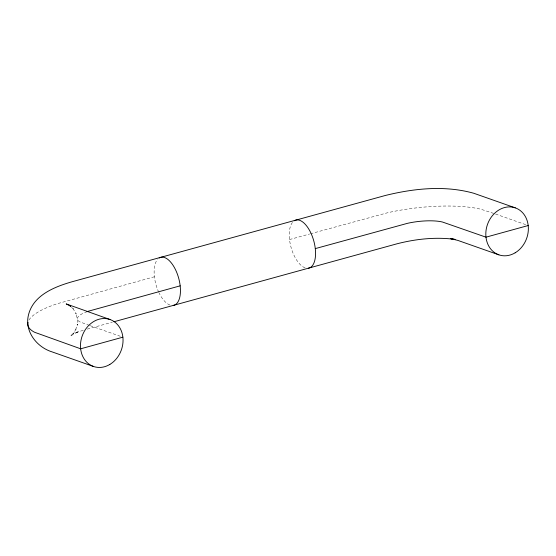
<?xml version="1.0" encoding="UTF-8"?>
<svg xmlns="http://www.w3.org/2000/svg" width="556" height="556" viewBox="0 0 556 556"><rect width="100%" height="100%" fill="white"/><g stroke="black" fill="none" stroke-linecap="round" stroke-linejoin="round"><path stroke-width="0.42" stroke-dasharray="2.78 2.08" d="M83.24 330.25L74.831 333.065L78.889 331.39L70.119 336.171L74.476 332.412L73.038 333.843L76.304 328.784L75.567 330.042L77.374 324.127L77.214 325.253L77.353 319.012L75.811 312.952L76.172 314.022L73.072 308.656L74.011 309.727L71.536 307.322M154.408 276.763L57.24 303.729A79.668 21.962 -6.5 0 0 28.474 321.027M289.516 239.553L309.553 234.027M310.394 233.798L387.33 212.816A79.668 21.962 -6.5 0 1 481.051 209.278L494.715 213.754M87.257 329.103L112.305 322.209M495.528 214.039L528.2 225.534M89.412 325.406L79.89 321.889A29.802 8.215 -6.5 0 1 86.903 311.728M90.225 325.691L120.423 336.317M305.105 267.846A24.881 11.815 74.6 0 1 290.816 246.482A24.881 11.815 74.6 0 1 293.116 221.684M169.997 305.063A24.881 11.815 74.6 0 1 159.051 292.873M158.717 292.164A24.881 11.815 74.6 0 1 157.529 259.409"/><path stroke-width="0.83" d="M180.179 285.833L88.369 311.214A29.802 8.215 -6.5 0 0 86.903 311.728M315.287 248.615L407.409 223.345A29.802 8.215 -6.5 0 1 442.472 222.025L485.979 237.169L528.2 225.534M113.973 321.75L396.838 243.841C415.77 238.969 435.675 236.807 455.128 239.414M122.876 337.179L80.655 348.807L34.569 332.259A79.668 21.962 -6.5 0 1 27.995 322.369M454.398 239.288L450.735 238.677L457.859 240.407L498.878 254.836M515.301 207.868L473.858 193.286C444.974 185.162 414.046 188.394 385.294 195.49L72.495 281.642C54.606 286.75 32.992 295.18 28.363 315.412C24.603 331.758 36.925 347.215 52.111 351.899L93.554 366.48M109.977 319.505L66.213 303.903L70.605 306.217M69.674 305.515L70.779 306.245M294.27 220.767A24.881 11.815 74.6 0 1 313.508 239.956A24.881 11.815 74.6 0 1 308.351 268.207M159.162 257.984A24.881 11.815 74.6 0 1 178.393 277.166A24.881 11.815 74.6 0 1 173.243 305.425M515.169 252.799A24.881 20.794 -70.6 0 0 520.103 210.439A24.881 20.794 -70.6 0 0 486 230.816A24.881 20.794 -70.6 0 0 515.169 252.799M109.845 364.437A24.881 20.794 -70.6 0 0 114.779 322.077A24.881 20.794 -70.6 0 0 80.669 342.454A24.881 20.794 -70.6 0 0 109.845 364.437"/></g></svg>
